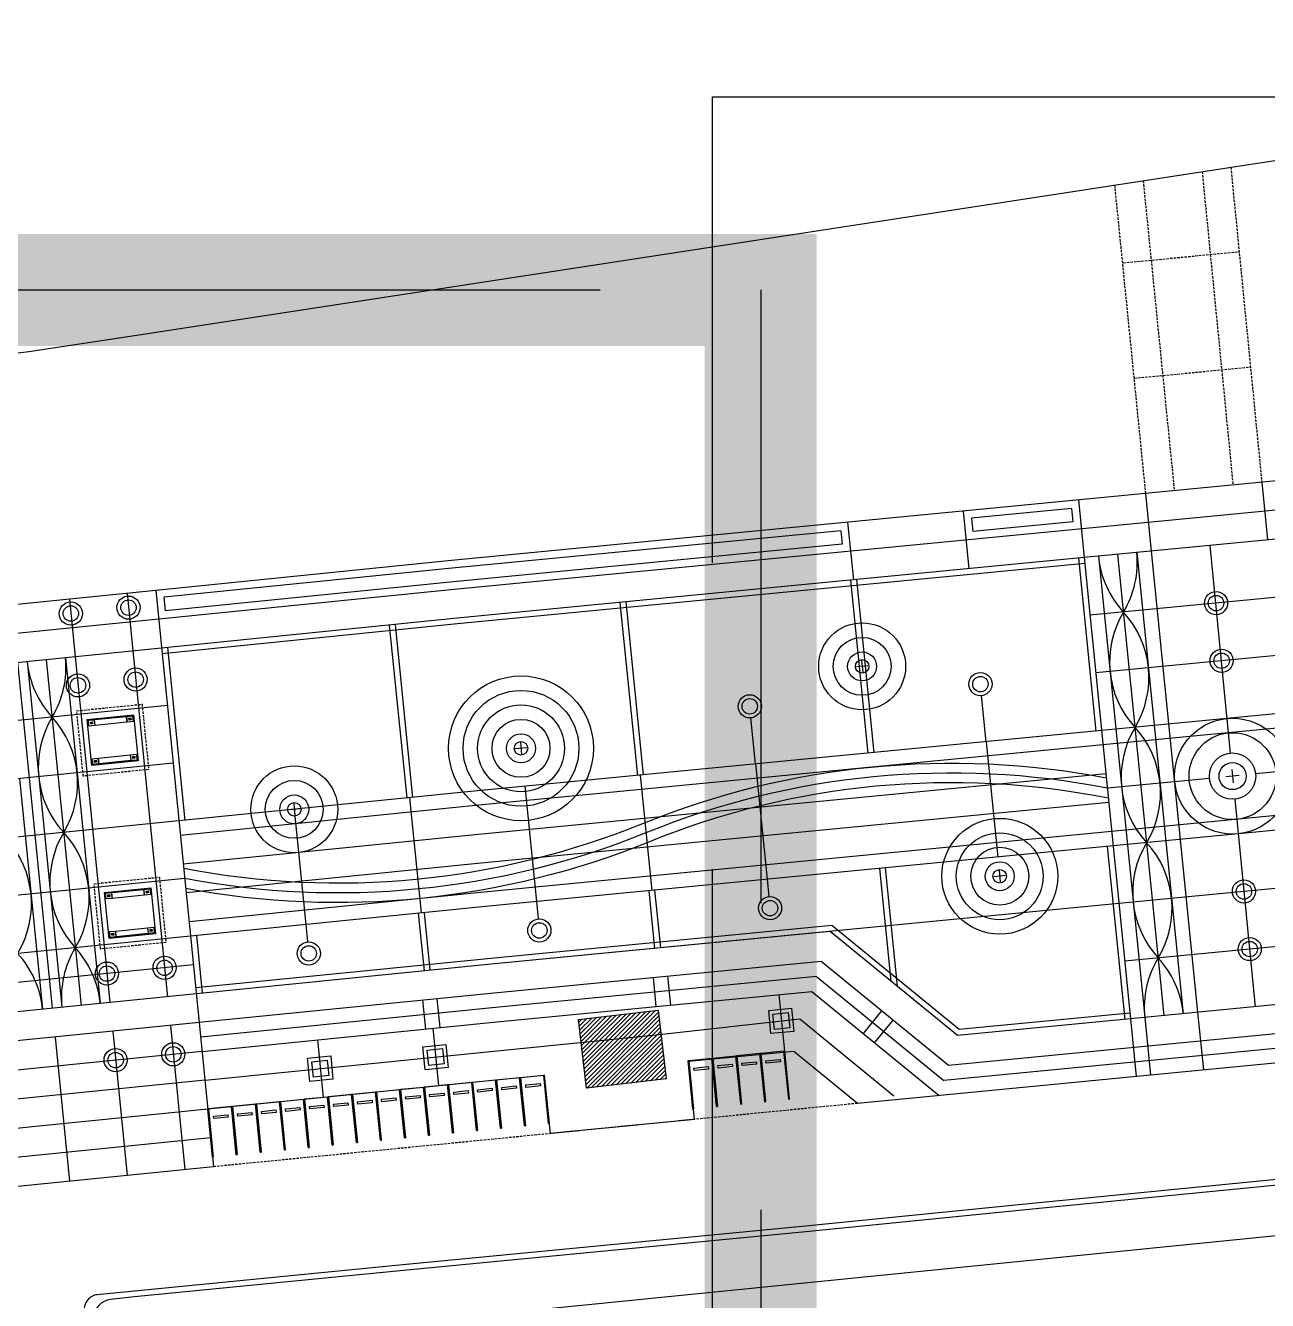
# Model space of a CAD drawing. Header units: millimetres. Extents: x -244126 to 368105, y -173968 to 259060.
# Drawn here: x -166604.7 to -166327.3, y 87659.3 to 87944 of the extents above; entities that cross this region are included whole.
import ezdxf
from ezdxf.xclip import XClip

# ---------------------------------------------------------------- set-up
doc = ezdxf.new("R2010")
doc.units = ezdxf.units.MM
doc.header["$MEASUREMENT"] = 0
doc.header["$XCLIPFRAME"] = 0
doc.linetypes.add('DASHED2', pattern=[0.375, 0.25, -0.125])
doc.linetypes.add('HIDDEN', pattern=[9.525, 6.35, -3.175])
for name, color, linetype in [('CPP-LINE1', 1, 'Continuous'), ('CPP-LINE2.5', 7, 'Continuous'), ('CPP-ROOF', 7, 'Continuous'), ('Top Slope', 11, 'Continuous'), ('WALL', 2, 'Continuous')]:
    doc.layers.add(name, color=color, linetype=linetype)

# ---------------------------------------------------------------- blocks, each defined once
blk = doc.blocks.new('A$Cb4239c8d')
at = {"layer": 'WALL', "color": 8}
for points in [[(0, 6), (0.1, 6), (0.1, 1), (0, 1)], [(2.5, 6), (2.6, 6), (2.6, 1), (2.5, 1)], [(0.55, 4.95), (2.05, 4.95), (2.05, 5.2), (0.55, 5.2)]]:
    blk.add_lwpolyline(points, close=True, dxfattribs=at)
blk.add_lwpolyline([(0.1, 1), (0.1, 6), (2.5, 6), (2.5, 1)], dxfattribs=at)
blk = doc.blocks.new('A$C1a1d9d4f')
at = {"layer": 'WALL', "color": 1}
blk.add_line((0.6, 1.2), (0.6, 0), dxfattribs=at)
blk.add_lwpolyline([(1.2, 0.6), (0, 0.6)], dxfattribs=at)
blk = doc.blocks.new('A$C82a114a4')
at = {"layer": 'WALL', "color": 1}
for p, q in [((0, 0.1), (0.2, 0.1)), ((0.1, 0), (0.1, 0.2))]:
    blk.add_line(p, q, dxfattribs=at)
at = {"layer": 'WALL'}
blk.add_lwpolyline([(0, 0.2), (0.2, 0.2), (0.2, 0), (0, 0)], close=True, dxfattribs=at)
blk = doc.blocks.new('A$C4b32d2d9')
at = {"layer": 'CPP-LINE2.5'}
blk.add_lwpolyline([(1, 5.8), (5.8, 5.8), (5.8, 1), (1, 1)], close=True, dxfattribs=at)
at = {"layer": 'CPP-ROOF', "color": 1, "linetype": 'DASHED2'}
blk.add_lwpolyline([(0, 6.8), (6.8, 6.8), (6.8, 0), (0, 0)], close=True, dxfattribs=at)
at = {"layer": 'WALL', "color": 3}
for points in [[(1.1, 5.7), (1.7, 5.7), (1.7, 5.1), (1.1, 5.1)], [(5.1, 5.7), (5.7, 5.7), (5.7, 5.1), (5.1, 5.1)], [(1.1, 1.7), (1.7, 1.7), (1.7, 1.1), (1.1, 1.1)], [(5.1, 1.7), (5.7, 1.7), (5.7, 1.1), (5.1, 1.1)]]:
    blk.add_lwpolyline(points, close=True, dxfattribs=at)
at = {"layer": 'WALL', "color": 1}
for points in [[(1.1, 5.05), (1.7, 5.05), (1.7, 1.75), (1.1, 1.75)], [(5.1, 5.05), (5.7, 5.05), (5.7, 1.75), (5.1, 1.75)]]:
    blk.add_lwpolyline(points, close=True, dxfattribs=at)
at = {"layer": 'WALL'}
for p in [(1.3, 5.3), (5.3, 5.3), (1.3, 1.3), (5.3, 1.3)]:
    blk.add_blockref('A$C82a114a4', p, dxfattribs=at)
blk = doc.blocks.new('G$CE2FEF259')
at = {"layer": 'Top Slope', "ltscale": 0.1}
h = blk.add_hatch(dxfattribs=at)
h.set_pattern_fill('ANSI31', color=8, scale=0.1)
h.set_pattern_definition([(45, (-543660.34587, -833758.22394), (-0.22450640303, 0.22450640303), [])])
h.paths.add_polyline_path([(2084.8, 866.5), (2093.05, 867.46), (2093.87, 860.35), (2085.63, 859.4)])
at = {"layer": 'CPP-LINE1', "color": 8, "linetype": 'HIDDEN', "ltscale": 10, "elevation": -2.5}
for points in [[(2098.67, 962.06), (2274.05, 962.06), (2274.05, 818.56), (2098.67, 818.56)], [(1928.3, 942.06), (2103.67, 942.06), (2103.67, 798.56), (1928.3, 798.56)]]:
    blk.add_lwpolyline(points, close=True, dxfattribs=at)
at = {"layer": 'Top Slope', "color": 8, "ltscale": 0.1}
for p, q in [((2155.56, 922.14), (2156.15, 916.17)), ((2143.51, 920.98), (2144.11, 915.01)), ((2124.63, 919.16), (2125.21, 913.18)), ((2135.85, 919.44), (2135.99, 918.04)), ((2136.56, 920.31), (2137.16, 914.34)), ((2112.67, 918), (2113.27, 912.03)), ((2125.5, 918.44), (2125.64, 917.04)), ((2111.96, 917.13), (2112.1, 915.73)), ((2150.18, 915.6), (2152.29, 894.1)), ((2136.57, 914.28), (2138.36, 896.37)), ((2138.64, 914.48), (2143.44, 866.71)), ((2140.63, 914.67), (2145.43, 866.91)), ((2142.62, 914.87), (2147.42, 867.11)), ((2112.98, 912), (2114.77, 894.09)), ((2113.57, 912.06), (2115.37, 894.15)), ((2032.07, 910.05), (2032.67, 904.08)), ((2038.04, 910.65), (2038.64, 904.68)), ((2042.04, 908.84), (2041.9, 910.23)), ((2089.09, 909.69), (2090.89, 891.78)), ((2089.68, 909.75), (2091.48, 891.84)), ((2065.2, 907.36), (2067, 889.45)), ((2065.8, 907.42), (2067.6, 889.51)), ((2038.64, 904.68), (2042.23, 868.87)), ((2042.22, 905.04), (2044.02, 887.13)), ((2026.7, 903.47), (2027.89, 891.55)), ((2027.69, 903.57), (2028.89, 891.65)), ((2029.68, 903.77), (2030.88, 891.85)), ((2031.67, 903.98), (2032.87, 892.05)), ((2032.67, 904.08), (2033.86, 892.15)), ((2127.02, 895.27), (2126.54, 900.05)), ((2103.13, 892.97), (2102.65, 897.74)), ((2127.02, 895.27), (2128.22, 883.33)), ((2103.13, 892.97), (2104.33, 881.03)), ((2026.9, 891.45), (2029.3, 867.57)), ((2027.89, 891.55), (2030.29, 867.67)), ((2028.89, 891.65), (2031.29, 867.77)), ((2030.88, 891.85), (2033.28, 867.97)), ((2032.87, 892.05), (2035.27, 868.17)), ((2033.86, 892.15), (2036.26, 868.27)), ((2091.18, 891.81), (2092.38, 879.87)), ((2152.46, 892.41), (2152.6, 891.01)), ((2079.24, 890.66), (2080.44, 878.72)), ((2067.3, 889.48), (2068.5, 877.54)), ((2152.77, 889.32), (2154.88, 867.83)), ((2055.36, 888.27), (2056.56, 876.33)), ((2139.56, 884.43), (2141.36, 866.52)), ((2115.97, 882.15), (2117.14, 870.49)), ((2116.57, 882.21), (2117.8, 869.95)), ((2104.33, 881.03), (2104.51, 879.24)), ((2092.08, 879.84), (2092.68, 873.87)), ((2092.68, 879.9), (2093.28, 873.93)), ((2080.44, 878.72), (2080.62, 876.93)), ((2068.2, 877.51), (2068.8, 871.54)), ((2068.8, 877.57), (2069.39, 871.6)), ((2056.56, 876.33), (2056.74, 874.54)), ((2045.22, 875.19), (2045.81, 869.23)), ((2092.53, 870.85), (2092.82, 867.86)), ((2094.02, 870.99), (2094.32, 868)), ((2109.44, 870.97), (2122.63, 860.19)), ((2105.53, 869.09), (2106.12, 863.23)), ((2068.64, 868.51), (2068.94, 865.52)), ((2070.14, 868.66), (2070.43, 865.67)), ((2116.19, 867.39), (2114.29, 865.07)), ((2117.35, 866.44), (2115.45, 864.12)), ((2141.96, 866.58), (2142.56, 860.61)), ((2143.44, 866.72), (2144.03, 860.75)), ((2148.91, 867.25), (2149.51, 861.28)), ((2036.56, 865.29), (2038.06, 850.36)), ((2042.53, 865.89), (2044.03, 850.96)), ((2069.7, 865.6), (2070.3, 859.63)), ((2030.59, 864.69), (2032.09, 849.76)), ((2057.76, 864.4), (2058.36, 858.43))]:
    blk.add_line(p, q, dxfattribs=at)
for points in [[(2135.85, 919.44), (2125.5, 918.44)], [(2135.99, 918.04), (2125.64, 917.04)], [(2111.96, 917.13), (2071.71, 913.24), (2041.9, 910.23)], [(2112.1, 915.73), (2071.85, 911.85), (2042.04, 908.84)], [(2137.22, 913.74), (2072.28, 907.47), (2041.68, 904.38)], [(2163.73, 910.88), (2137.76, 908.37)], [(2164.32, 904.91), (2138.36, 902.4)], [(2042.22, 899.02), (1976.55, 892.43)], [(2165.06, 897.44), (2139.11, 894.94)], [(2139.11, 894.94), (2074.14, 888.66), (2043.57, 885.58)], [(2042.82, 893.05), (1977.15, 886.46)], [(2165.51, 892.96), (2154.92, 891.94)], [(2139.43, 891.95), (2074.43, 885.67), (2043.87, 882.59)], [(2150.14, 891.48), (2139.58, 890.46)], [(2153.23, 891.78), (2151.83, 891.64)], [(2139.72, 888.97), (2074.73, 882.69), (2044.17, 879.61)], [(2165.94, 888.49), (2140.01, 885.98)], [(2043.42, 887.08), (2014.56, 884.18)], [(2140.01, 885.98), (2075.02, 879.7), (2044.47, 876.62)], [(2044.02, 881.11), (1978.35, 874.52)], [(2166.67, 881.02), (2140.76, 878.52)], [(2141.9, 867.18), (2124.23, 865.47), (2111.04, 876.25), (2075.7, 872.84), (2045.16, 869.77)], [(2044.62, 875.14), (1978.95, 868.55)], [(2167.26, 875.05), (2141.36, 872.55)], [(2263.84, 873.93), (2213.16, 868.93), (2122.63, 860.19)], [(2044.92, 872.16), (1979.25, 865.56)], [(2109.44, 870.97), (2076.2, 867.76), (2045.67, 864.69)], [(2046.12, 860.22), (2092.54, 864.88), (2107.72, 866.57), (2117.46, 858.6)], [(2045.82, 863.2), (2024.92, 861.1)], [(2046.12, 860.22), (2025.22, 858.12)], [(2265.22, 859.93), (2254.96, 858.93), (2233.55, 856.77), (2214.34, 854.95), (2177.83, 851.37), (2155.43, 849.16), (2132.17, 846.9), (2108.35, 844.52), (2066.67, 840.51), (2038.83, 837.78)], [(2046.42, 857.23), (2025.52, 855.13)], [(2046.72, 854.25), (2025.82, 852.15)]]:
    blk.add_lwpolyline(points, dxfattribs=at)
for points in [[(2139.46, 891.5, 0.144926), (2091.41, 886.77, -0.145492), (2043.91, 882.15)], [(2139.67, 889.42, 0.146762), (2092.16, 884.92, -0.143703), (2044.12, 880.07, -0.143703)], [(2038.83, 837.78), (2036.33, 837.5, 0.361287), (2034.56, 835.66), (2034.46, 834.19, 0.46565), (2036.65, 832.06), (2251.33, 853.59), (2265.7, 855.01)]]:
    blk.add_lwpolyline(points, format="xyb", dxfattribs=at)
for centre, radius in [((2114.17, 903.08), 3), ((2078.84, 894.59), 6), ((2078.84, 894.59), 4.5), ((2078.84, 894.59), 3), ((2152.53, 891.71), 6), ((2152.53, 891.71), 4.5), ((2055.36, 888.27), 3), ((2128.42, 881.34), 4.5), ((2128.42, 881.34), 3)]:
    blk.add_circle(centre, radius, dxfattribs=at)
for centre, start, end in [((2148.59, 915.47), 185.6913, 222.6045), ((2132.67, 913.87), 328.8652, 5.6913), ((2149.79, 903.53), 148.8652, 222.6045), ((2133.87, 901.93), 328.8652, 42.6045), ((2037.64, 904.59), 185.8462, 222.6047), ((2021.72, 902.99), 328.865, 5.6335), ((2038.84, 892.65), 148.865, 222.6047), ((2022.92, 891.05), 328.865, 42.6047), ((2150.99, 891.59), 148.8652, 222.6045), ((2135.07, 889.99), 328.8652, 42.6045), ((2018.15, 878.51), 328.865, 42.6047), ((2040.04, 880.71), 148.865, 222.6047), ((2024.12, 879.11), 328.865, 42.6047), ((2152.19, 879.65), 148.8652, 222.6045), ((2136.27, 878.05), 328.8652, 42.6045), ((2019.35, 866.57), 5.7349, 42.6047), ((2041.24, 868.77), 148.865, 185.7349), ((2025.32, 867.17), 5.7349, 42.6047), ((2153.39, 867.71), 148.8652, 185.6913), ((2137.47, 866.11), 5.6913, 42.6045)]:
    blk.add_arc(centre, 10, start, end, dxfattribs=at)
at = {"layer": 'WALL', "color": 8, "linetype": 'DASHED2'}
for p, q in [((2152.35, 954.78), (2155.56, 922.14)), ((2143.27, 953.38), (2146.5, 921.27)), ((2149.38, 954.32), (2152.58, 921.86)), ((2140.31, 952.93), (2143.51, 920.98)), ((2141.21, 944.87), (2153.25, 946.03)), ((2142.36, 932.92), (2154.41, 934.09)), ((2113.68, 857.82), (2047.01, 851.26))]:
    blk.add_line(p, q, dxfattribs=at)
at = {"layer": 'WALL', "color": 8}
for p, q in [((2137.16, 914.34), (2141.96, 866.58)), ((2144.11, 915.01), (2148.91, 867.26)), ((2041.02, 910.95), (2045.52, 866.19)), ((2045.52, 866.19), (2047.01, 851.26)), ((2096.17, 862.2), (2096.77, 856.16)), ((2081.24, 860.71), (2081.85, 854.69)), ((2096.77, 856.16), (2081.85, 854.69))]:
    blk.add_line(p, q, dxfattribs=at)
for points in [[(2038.36, 937.29), (2175.13, 958.27), (2254.43, 969.45)], [(1972.88, 928.92), (2027.88, 935.68), (2038.36, 937.29)], [(2258.1, 932.14), (2207.48, 927.16), (2071.63, 914.04), (2041.02, 910.95)], [(2258.4, 929.16), (2207.77, 924.17), (2071.93, 911.05), (2041.32, 907.96)], [(2163.15, 916.85), (2137.16, 914.34)], [(2137.16, 914.34), (2072.22, 908.07), (2041.62, 904.98)], [(2041.02, 910.95), (2017.36, 908.56), (2010.44, 907.9), (1975.35, 904.37)], [(2041.32, 907.96), (2017.66, 905.58), (2010.73, 904.92), (1975.65, 901.39)], [(2041.62, 904.98), (2017.95, 902.59), (2011.02, 901.93), (1975.95, 898.4)], [(2164.91, 898.93), (2138.96, 896.43)], [(2138.96, 896.43), (2073.99, 890.15), (2043.42, 887.07)], [(2166.09, 886.99), (2140.16, 884.49)], [(2140.16, 884.49), (2075.17, 878.21), (2044.62, 875.13)], [(2140.74, 878.52), (2075.76, 872.24), (2045.22, 869.16)], [(2263.4, 878.4), (2212.72, 873.41), (2167.85, 869.08), (2141.96, 866.58), (2124.04, 864.85), (2110.85, 875.63), (2075.76, 872.24), (2045.22, 869.17)], [(2263.69, 875.42), (2213.01, 870.43), (2123.1, 861.74), (2109.91, 872.52), (2076.06, 869.25), (2045.52, 866.19)], [(2263.98, 872.43), (2213.3, 867.44), (2113.68, 857.82), (2107.09, 863.21), (2096.17, 862.16)], [(2045.22, 869.17), (1979.55, 862.58)], [(2045.82, 863.2), (2076.35, 866.27), (2108.97, 869.42), (2122.16, 858.64)], [(2045.52, 866.19), (1979.85, 859.59)], [(2081.24, 860.71), (2076.94, 860.3), (2046.42, 857.23)], [(2047.01, 851.26), (1981.35, 844.67)]]:
    blk.add_lwpolyline(points, dxfattribs=at)
for points in [[(2139.56, 890.46, 0.145832), (2091.78, 885.84, -0.144586), (2044.02, 881.11)], [(2265.16, 860.53), (2254.9, 859.53), (2233.49, 857.37), (2214.29, 855.55), (2177.78, 851.97), (2155.37, 849.76), (2132.11, 847.5), (2108.29, 845.11), (2066.61, 841.1), (2034.96, 838, 0.418532), (2033.62, 836.34), (2034.67, 827.02)]]:
    blk.add_lwpolyline(points, format="xyb", dxfattribs=at)
for points in [[(2107.11, 865.28), (2104.73, 865.04), (2104.49, 867.43), (2106.87, 867.67)], [(2084.8, 866.5), (2093.05, 867.46), (2093.87, 860.35), (2085.63, 859.4)], [(2106.68, 865.64), (2105.08, 865.48), (2104.92, 867.07), (2106.52, 867.23)], [(2071.31, 861.54), (2068.92, 861.3), (2068.68, 863.69), (2071.07, 863.93)], [(2059.37, 860.34), (2056.98, 860.1), (2056.74, 862.49), (2059.13, 862.73)], [(2058.93, 860.7), (2057.34, 860.54), (2057.18, 862.13), (2058.77, 862.29)], [(2070.87, 861.9), (2069.28, 861.74), (2069.12, 863.33), (2070.71, 863.49)]]:
    blk.add_lwpolyline(points, close=True, dxfattribs=at)
for centre, radius in [((2038.19, 909.16), 1.2), ((2038.19, 909.16), 0.8), ((2150.82, 909.63), 1.2), ((2150.82, 909.63), 0.8), ((2032.22, 908.55), 1.2), ((2032.22, 908.55), 0.8), ((2114.17, 903.08), 4.5), ((2114.17, 903.08), 1.5), ((2151.4, 903.66), 1.2), ((2114.17, 903.08), 0.7), ((2151.4, 903.66), 0.8), ((2032.96, 901.11), 1.2), ((2032.96, 901.11), 0.8), ((2038.93, 901.71), 1.2), ((2038.93, 901.71), 0.8), ((2078.84, 894.59), 7.5), ((2126.42, 901.24), 1.2), ((2126.42, 901.24), 0.8), ((2102.53, 898.94), 1.2), ((2102.53, 898.94), 0.8), ((2078.84, 894.59), 1.5), ((2078.84, 894.59), 0.7), ((2152.53, 891.71), 2.4), ((2055.36, 888.27), 4.5), ((2152.53, 891.71), 1.4), ((2055.36, 888.27), 1.5), ((2055.36, 888.27), 0.7), ((2128.42, 881.34), 6), ((2128.42, 881.34), 1.5), ((2128.42, 881.34), 0.7), ((2153.71, 879.77), 1.2), ((2153.71, 879.77), 0.8), ((2104.63, 878.04), 1.2), ((2104.63, 878.04), 0.8), ((2080.74, 875.73), 1.2), ((2080.74, 875.73), 0.8), ((2056.86, 873.35), 1.2), ((2056.86, 873.35), 0.8), ((2154.31, 873.8), 1.2), ((2154.31, 873.8), 0.8), ((2041.93, 871.86), 1.2), ((2035.96, 871.26), 1.2), ((2035.96, 871.26), 0.8), ((2041.93, 871.86), 0.8), ((2042.83, 862.9), 1.2), ((2042.83, 862.9), 0.8), ((2036.86, 862.3), 1.2), ((2036.86, 862.3), 0.8)]:
    blk.add_circle(centre, radius, dxfattribs=at)
for name, p, rotation in [('A$C1a1d9d4f', (2113.64, 902.42), 5.624329716597213), ('A$C4b32d2d9', (2032.83, 898.48), 275.7348503494555), ('A$C1a1d9d4f', (2078.31, 893.94), 5.624329716597213), ('A$C1a1d9d4f', (2054.82, 887.62), 5.624329716597213), ('A$C4b32d2d9', (2034.62, 880.57), 275.7348503494555), ('A$C1a1d9d4f', (2127.88, 880.69), 5.624329716597213)]:
    blk.add_blockref(name, p, dxfattribs=dict(at, rotation=rotation))
at = {"layer": 'WALL', "color": 8, "xscale": -1, "rotation": 5.734850351129972}
for p in [(2099.3, 856.51), (2101.79, 856.76), (2104.28, 857.01), (2106.76, 857.26), (2071.94, 853.77), (2074.43, 854.02), (2076.91, 854.27), (2079.4, 854.51), (2081.89, 854.76), (2059.5, 852.52), (2061.99, 852.77), (2064.48, 853.02), (2066.96, 853.27), (2069.45, 853.52), (2049.55, 851.52), (2052.04, 851.77), (2054.53, 852.02), (2057.01, 852.27)]:
    blk.add_blockref('A$Cb4239c8d', p, dxfattribs=at)

msp = doc.modelspace()

# ---------------------------------------------------------------- linework, layer by layer
at = {"const_width": 25, "elevation": -5.39055}
msp.add_lwpolyline([(-166818.63625, 87575.52617), (-166440.48366, 87575.52617), (-166440.48366, 87884.94374), (-166818.63625, 87884.94374)], close=True, dxfattribs=at)

# ---------------------------------------------------------------- block references
at = {"layer": 'WALL'}
ref = msp.add_blockref('G$CE2FEF259', (-170976.46562, 85853.65289), dxfattribs=dict(at, xscale=2.15622, yscale=2.15622, zscale=2.15622))
XClip(ref).set_block_clipping_path([(229.8917036206, 427.7812507302), (2596.1703750715, 1370.8402830809)])

doc.saveas('drawing.dxf')
